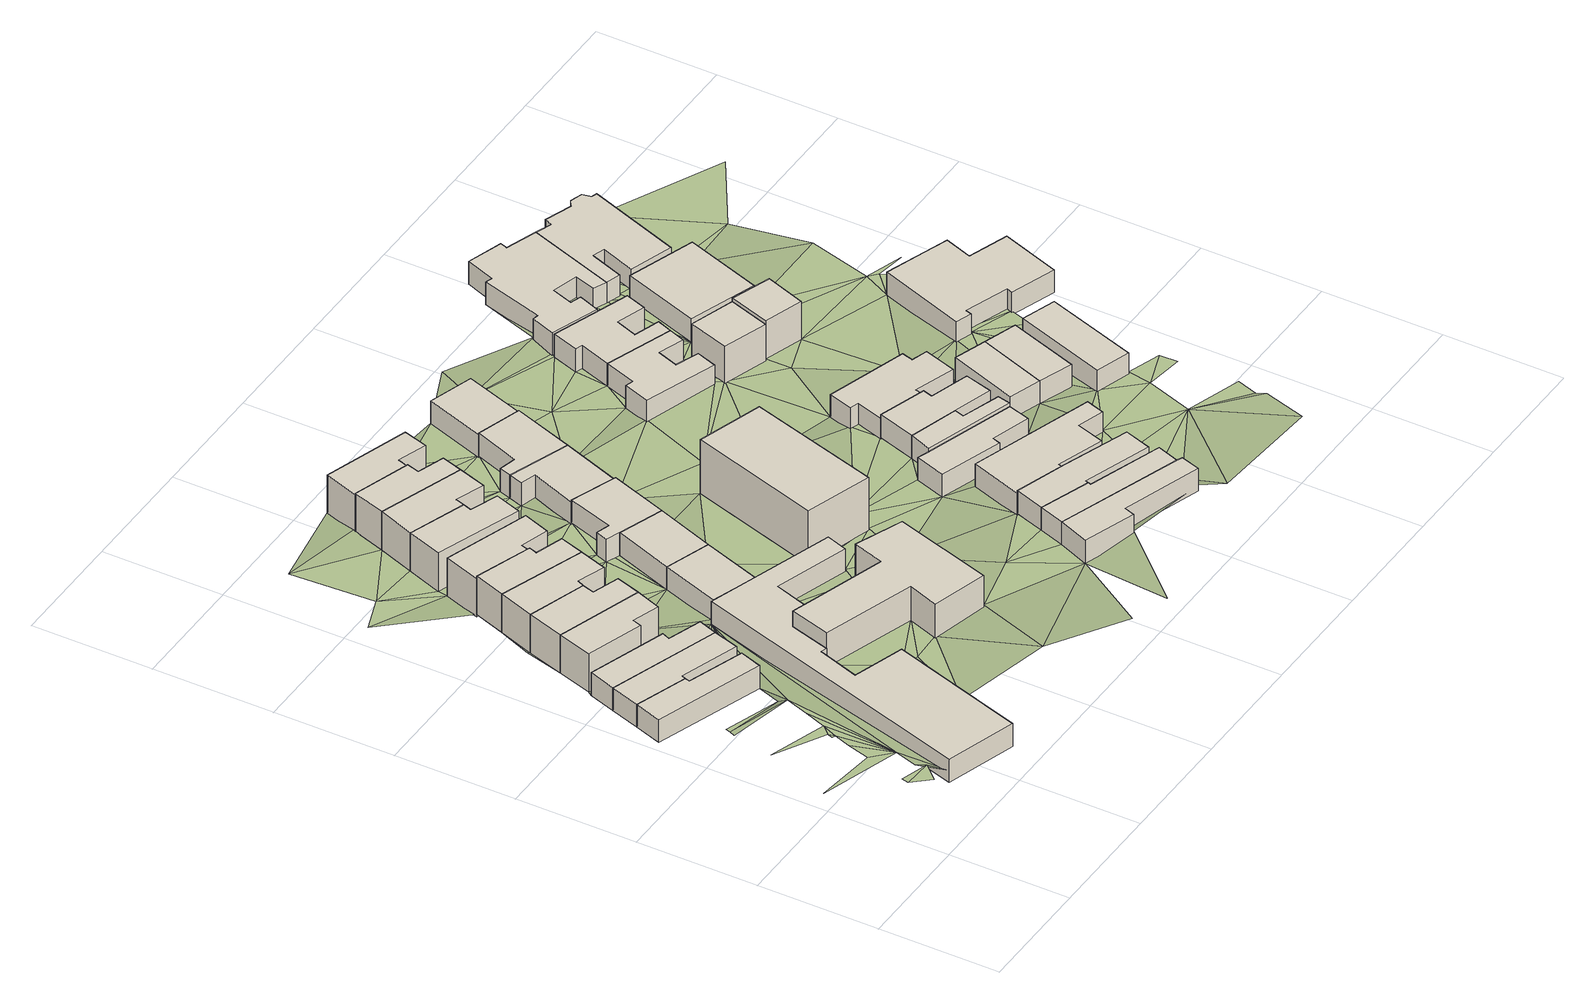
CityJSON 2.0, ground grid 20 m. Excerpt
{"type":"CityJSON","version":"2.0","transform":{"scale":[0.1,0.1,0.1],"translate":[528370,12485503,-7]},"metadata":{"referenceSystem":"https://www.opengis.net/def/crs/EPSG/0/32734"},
"CityObjects":{
"building1":{"type":"Building","attributes":{"address":"51 Church Street Woodstock Cape Town","building":"house","building:levels":1,"building_height":4.1,"plus_code":"4FRW3CCX+H5W","ground_height":10.32,"roof_height":14.42},"geometry":[{"type":"Solid","lod":"1","boundaries":[[[[0,1,2,3]],[[1,4,5,2]],[[4,6,7,5]],[[6,8,9,7]],[[8,10,11,9]],[[10,0,3,11]],[[3,2,5,7,9,11]],[[10,8,6,4,1,0]]]]}]},
"building2":{"type":"Building","attributes":{"address":"49 Church Street Woodstock Cape Town","building":"house","building:levels":1,"building_height":4.1,"plus_code":"4FRW3CCX+J55","ground_height":10.32,"roof_height":14.42},"geometry":[{"type":"Solid","lod":"1","boundaries":[[[[8,6,7,9]],[[6,12,13,7]],[[12,14,15,13]],[[14,16,17,15]],[[16,18,19,17]],[[18,8,9,19]],[[9,7,13,15,17,19]],[[18,16,14,12,6,8]]]]}]},
"building3":{"type":"Building","attributes":{"address":"47 Church Street Woodstock Cape Town","building":"house","building:levels":1,"building_height":4.1,"plus_code":"4FRW3CCX+J5G","ground_height":10.32,"roof_height":14.42},"geometry":[{"type":"Solid","lod":"1","boundaries":[[[[16,20,21,17]],[[20,22,23,21]],[[22,24,25,23]],[[24,26,27,25]],[[26,18,19,27]],[[18,16,17,19]],[[17,21,23,25,27,19]],[[18,26,24,22,20,16]]]]}]},
"building4":{"type":"Building","attributes":{"address":"45 Church Street Woodstock Cape Town","building":"house","building:levels":2,"building_height":6.9,"plus_code":"4FRW3CCX+M58","ground_height":9.85,"roof_height":16.75},"geometry":[{"type":"Solid","lod":"1","boundaries":[[[[28,29,30,31]],[[29,32,33,30]],[[32,34,35,33]],[[34,36,37,35]],[[36,38,39,37]],[[38,28,31,39]],[[31,30,33,35,37,39]],[[38,36,34,32,29,28]]]]}]},
"building5":{"type":"Building","attributes":{"address":"43 Church Street Woodstock Cape Town","building":"house","building:levels":2,"building_height":6.9,"plus_code":"4FRW3CCX+M5H","ground_height":9.85,"roof_height":16.75},"geometry":[{"type":"Solid","lod":"1","boundaries":[[[[28,38,39,31]],[[38,40,41,39]],[[40,42,43,41]],[[42,44,45,43]],[[44,46,47,45]],[[46,28,31,47]],[[31,39,41,43,45,47]],[[46,44,42,40,38,28]]]]}]},
"building6":{"type":"Building","attributes":{"building":"police","building:levels":1,"building_height":4.1,"plus_code":"4FRW3CCX+G6P","ground_height":10.87,"roof_height":14.97},"geometry":[{"type":"Solid","lod":"1","boundaries":[[[[48,49,50,51]],[[49,52,53,50]],[[52,54,55,53]],[[54,56,57,55]],[[56,58,59,57]],[[58,60,61,59]],[[60,62,63,61]],[[62,64,65,63]],[[64,66,67,65]],[[66,68,69,67]],[[68,70,71,69]],[[70,48,51,71]],[[51,50,53,55,57,59,61,63,65,67,69,71]],[[70,68,66,64,62,60,58,56,54,52,49,48]]]]}]},
"building7":{"type":"Building","attributes":{"address":"41 Church Street Woodstock Cape Town","building":"house","building:levels":2,"building_height":6.9,"plus_code":"4FRW3CCX+P62","ground_height":9.85,"roof_height":16.75},"geometry":[{"type":"Solid","lod":"1","boundaries":[[[[46,44,45,47]],[[44,72,73,45]],[[72,74,75,73]],[[74,76,77,75]],[[76,78,79,77]],[[78,46,47,79]],[[47,45,73,75,77,79]],[[78,76,74,72,44,46]]]]}]},
"building8":{"type":"Building","attributes":{"address":"39 Church Street Woodstock Cape Town","building":"house","building:levels":2,"building_height":6.9,"plus_code":"4FRW3CCX+P67","ground_height":9.85,"roof_height":16.75},"geometry":[{"type":"Solid","lod":"1","boundaries":[[[[78,76,77,79]],[[76,80,81,77]],[[80,82,83,81]],[[82,84,85,83]],[[84,86,87,85]],[[86,78,79,87]],[[79,77,81,83,85,87]],[[86,84,82,80,76,78]]]]}]},
"building9":{"type":"Building","attributes":{"address":"37 Church Street Woodstock Cape Town","building":"house","building:levels":2,"building_height":6.9,"plus_code":"4FRW3CCX+P6V","ground_height":9.36,"roof_height":16.26},"geometry":[{"type":"Solid","lod":"1","boundaries":[[[[88,89,90,91]],[[89,92,93,90]],[[92,94,95,93]],[[94,96,97,95]],[[96,98,99,97]],[[98,88,91,99]],[[91,90,93,95,97,99]],[[98,96,94,92,89,88]]]]}]},
"building10":{"type":"Building","attributes":{"building":"police","building:levels":2,"building_height":6.9,"plus_code":"4FRW3CCX+G8M","ground_height":10.87,"roof_height":17.77},"geometry":[{"type":"Solid","lod":"1","boundaries":[[[[52,49,100,101]],[[49,48,102,100]],[[48,103,104,102]],[[103,105,106,104]],[[105,107,108,106]],[[107,109,110,108]],[[109,111,112,110]],[[111,113,114,112]],[[113,52,101,114]],[[101,100,102,104,106,108,110,112,114]],[[113,111,109,107,105,103,48,49,52]]]]}]},
"building11":{"type":"Building","attributes":{"address":"38 Cavendish Square Woodstock Cape Town","building":"house","building:levels":1,"building_height":4.1,"plus_code":"4FRW3CCX+J7P","ground_height":10.24,"roof_height":14.34},"geometry":[{"type":"Solid","lod":"1","boundaries":[[[[115,116,117,118]],[[116,119,120,117]],[[119,121,122,120]],[[121,115,118,122]],[[118,117,120,122]],[[121,119,116,115]]]]}]},
"building12":{"type":"Building","attributes":{"address":"35 Church Street Woodstock Cape Town","building":"house","building:levels":2,"building_height":6.9,"plus_code":"4FRW3CCX+Q69","ground_height":9.36,"roof_height":16.26},"geometry":[{"type":"Solid","lod":"1","boundaries":[[[[123,124,125,126]],[[124,127,128,125]],[[127,129,130,128]],[[129,131,132,130]],[[131,133,134,132]],[[133,123,126,134]],[[126,125,128,130,132,134]],[[133,131,129,127,124,123]]]]}]},
"building13":{"type":"Building","attributes":{"address":"33 Church Street Woodstock Cape Town","building":"house","building:levels":2,"building_height":6.9,"plus_code":"4FRW3CCX+Q6X","ground_height":9.36,"roof_height":16.26},"geometry":[{"type":"Solid","lod":"1","boundaries":[[[[124,123,126,125]],[[123,135,136,126]],[[135,137,138,136]],[[137,139,140,138]],[[139,141,142,140]],[[141,124,125,142]],[[125,126,136,138,140,142]],[[141,139,137,135,123,124]]]]}]},
"building14":{"type":"Building","attributes":{"address":"36 Cavendish Square Woodstock Cape Town","building":"house","building:levels":1,"building_height":4.1,"plus_code":"4FRW3CCX+M79","ground_height":10.24,"roof_height":14.34},"geometry":[{"type":"Solid","lod":"1","boundaries":[[[[143,144,145,146]],[[144,116,117,145]],[[116,115,118,117]],[[115,143,146,118]],[[146,145,117,118]],[[115,116,144,143]]]]}]},
"building15":{"type":"Building","attributes":{"address":"31 Church Street Woodstock Cape Town","building":"house","building:levels":2,"building_height":6.9,"plus_code":"4FRW3CCX+R72","ground_height":9.36,"roof_height":16.26},"geometry":[{"type":"Solid","lod":"1","boundaries":[[[[141,139,140,142]],[[139,147,148,140]],[[147,149,150,148]],[[149,151,152,150]],[[151,153,154,152]],[[153,141,142,154]],[[142,140,148,150,152,154]],[[153,151,149,147,139,141]]]]}]},
"building16":{"type":"Building","attributes":{"address":"34 Cavendish Square Woodstock Cape Town","building":"house","building:levels":1,"building_height":4.1,"plus_code":"4FRW3CCX+P83","ground_height":10.24,"roof_height":14.34},"geometry":[{"type":"Solid","lod":"1","boundaries":[[[[155,156,157,158]],[[156,159,160,157]],[[159,161,162,160]],[[161,163,164,162]],[[163,144,145,164]],[[144,143,146,145]],[[143,155,158,146]],[[158,157,160,162,164,145,146]],[[143,144,163,161,159,156,155]]]]}]},
"building17":{"type":"Building","attributes":{"address":"29 Church Street Woodstock Cape Town","building":"house","building:levels":2,"building_height":6.9,"plus_code":"4FRW3CCX+R7J","ground_height":9.02,"roof_height":15.92},"geometry":[{"type":"Solid","lod":"1","boundaries":[[[[165,166,167,168]],[[166,169,170,167]],[[169,171,172,170]],[[171,173,174,172]],[[173,175,176,174]],[[175,165,168,176]],[[168,167,170,172,174,176]],[[175,173,171,169,166,165]]]]}]},
"building18":{"type":"Building","attributes":{"address":"32 Cavendish Square Woodstock Cape Town","building":"house","building:levels":1,"building_height":4.1,"plus_code":"4FRW3CCX+P8P","ground_height":9.7,"roof_height":13.8},"geometry":[{"type":"Solid","lod":"1","boundaries":[[[[177,178,179,180]],[[178,181,182,179]],[[181,183,184,182]],[[183,185,186,184]],[[185,187,188,186]],[[187,177,180,188]],[[180,179,182,184,186,188]],[[187,185,183,181,178,177]]]]}]},
"building19":{"type":"Building","attributes":{"address":"Cavendish Street Woodstock Cape Town","building":"apartments","building:levels":3,"beds":"23","building_height":9.7,"plus_code":"4FRW3CCX+J9P","ground_height":10.7,"roof_height":20.4},"geometry":[{"type":"Solid","lod":"1","boundaries":[[[[189,190,191,192]],[[190,193,194,191]],[[193,195,196,194]],[[195,189,192,196]],[[192,191,194,196]],[[195,193,190,189]]]]}]},
"building20":{"type":"Building","attributes":{"address":"30 Cavendish Square Woodstock Cape Town","building":"house","building:levels":1,"building_height":4.1,"plus_code":"4FRW3CCX+Q9C","ground_height":9.7,"roof_height":13.8},"geometry":[{"type":"Solid","lod":"1","boundaries":[[[[197,198,199,200]],[[198,201,202,199]],[[201,203,204,202]],[[203,178,179,204]],[[178,177,180,179]],[[177,197,200,180]],[[200,199,202,204,179,180]],[[177,178,203,201,198,197]]]]}]},
"building21":{"type":"Building","attributes":{"address":"49 Cavendish Square Woodstock Cape Town","building":"house","building:levels":1,"building_height":4.1,"plus_code":"4FRW3CCX+FF6","ground_height":12.3,"roof_height":16.4},"geometry":[{"type":"Solid","lod":"1","boundaries":[[[[205,206,207,208]],[[206,209,210,207]],[[209,211,212,210]],[[211,213,214,212]],[[213,215,216,214]],[[215,217,218,216]],[[217,205,208,218]],[[208,207,210,212,214,216,218]],[[217,215,213,211,209,206,205]]]]}]},
"building22":{"type":"Building","attributes":{"address":"28 Cavendish Square Woodstock Cape Town","building":"house","building:levels":1,"building_height":4.1,"plus_code":"4FRW3CCX+R93","ground_height":9.41,"roof_height":13.51},"geometry":[{"type":"Solid","lod":"1","boundaries":[[[[219,220,221,222]],[[220,223,224,221]],[[223,225,226,224]],[[225,219,222,226]],[[222,221,224,226]],[[225,223,220,219]]]]}]},
"building23":{"type":"Building","attributes":{"address":"47 Cavendish Square Woodstock Cape Town","building":"house","building:levels":1,"building_height":4.1,"plus_code":"4FRW3CCX+FFM","ground_height":12.3,"roof_height":16.4},"geometry":[{"type":"Solid","lod":"1","boundaries":[[[[205,217,218,208]],[[217,227,228,218]],[[227,229,230,228]],[[229,231,232,230]],[[231,233,234,232]],[[233,205,208,234]],[[208,218,228,230,232,234]],[[233,231,229,227,217,205]]]]}]},
"building24":{"type":"Building","attributes":{"address":"45 Cavendish Square Woodstock Cape Town","building":"house","building:levels":1,"building_height":4.1,"plus_code":"4FRW3CCX+GF4","ground_height":12.3,"roof_height":16.4},"geometry":[{"type":"Solid","lod":"1","boundaries":[[[[233,231,232,234]],[[231,235,236,232]],[[235,237,238,236]],[[237,239,240,238]],[[239,241,242,240]],[[241,243,244,242]],[[243,233,234,244]],[[234,232,236,238,240,242,244]],[[243,241,239,237,235,231,233]]]]}]},
"building25":{"type":"Building","attributes":{"address":"41A Cavendish Square Cape Town","building":"house","building:levels":1,"building_height":4.1,"plus_code":"4FRW3CCX+HFC","ground_height":11.26,"roof_height":15.36},"geometry":[{"type":"Solid","lod":"1","boundaries":[[[[245,246,247,248]],[[246,249,250,247]],[[249,251,252,250]],[[251,253,254,252]],[[253,255,256,254]],[[255,257,258,256]],[[257,245,248,258]],[[248,247,250,252,254,256,258]],[[257,255,253,251,249,246,245]]]]}]},
"building26":{"type":"Building","attributes":{"address":"43 Cavendish Square Woodstock Cape Town","building":"house","building:levels":1,"building_height":4.1,"plus_code":"4FRW3CCX+GFV","ground_height":11.85,"roof_height":15.95},"geometry":[{"type":"Solid","lod":"1","boundaries":[[[[259,260,261,262]],[[260,263,264,261]],[[263,265,266,264]],[[265,267,268,266]],[[267,269,270,268]],[[269,271,272,270]],[[271,273,274,272]],[[273,259,262,274]],[[262,261,264,266,268,270,272,274]],[[273,271,269,267,265,263,260,259]]]]}]},
"building27":{"type":"Building","attributes":{"address":"41 Cavendish Square Cape Town","building":"house","building:levels":1,"building_height":4.1,"plus_code":"4FRW3CCX+HFG","ground_height":11.85,"roof_height":15.95},"geometry":[{"type":"Solid","lod":"1","boundaries":[[[[275,276,277,278]],[[276,279,280,277]],[[279,281,282,280]],[[281,283,284,282]],[[283,285,286,284]],[[285,275,278,286]],[[278,277,280,282,284,286]],[[285,283,281,279,276,275]]]]}]},
"building28":{"type":"Building","attributes":{"address":"39 Cavendish Square Cape Town","building":"house","building:levels":1,"building_height":4.1,"plus_code":"4FRW3CCX+HFW","ground_height":11.85,"roof_height":15.95},"geometry":[{"type":"Solid","lod":"1","boundaries":[[[[275,287,288,278]],[[287,289,290,288]],[[289,291,292,290]],[[291,293,294,292]],[[293,295,296,294]],[[295,276,277,296]],[[276,275,278,277]],[[278,288,290,292,294,296,277]],[[276,295,293,291,289,287,275]]]]}]},
"building29":{"type":"Building","attributes":{"address":"4 Cavendish Square Woodstock Cape Town","building":"house","building:levels":1,"building_height":4.1,"plus_code":"4FRW3CCX+PCQ","ground_height":10.15,"roof_height":14.25},"geometry":[{"type":"Solid","lod":"1","boundaries":[[[[297,298,299,300]],[[298,301,302,299]],[[301,303,304,302]],[[303,305,306,304]],[[305,307,308,306]],[[307,309,310,308]],[[309,311,312,310]],[[311,313,314,312]],[[313,315,316,314]],[[315,297,300,316]],[[300,299,302,304,306,308,310,312,314,316]],[[315,313,311,309,307,305,303,301,298,297]]]]}]},
"building30":{"type":"Building","attributes":{"address":"37 Cavendish Square Woodstock Cape Town","building":"house","building:levels":1,"building_height":4.1,"plus_code":"4FRW3CCX+JGC","ground_height":11.15,"roof_height":15.25},"geometry":[{"type":"Solid","lod":"1","boundaries":[[[[317,318,319,320]],[[318,321,322,319]],[[321,323,324,322]],[[323,325,326,324]],[[325,327,328,326]],[[327,329,330,328]],[[329,331,332,330]],[[331,333,334,332]],[[333,335,336,334]],[[335,317,320,336]],[[320,319,322,324,326,328,330,332,334,336]],[[335,333,331,329,327,325,323,321,318,317]]]]}]},
"building31":{"type":"Building","attributes":{"address":"3 Cavendish Square Woodstock Cape Town","building":"house","building:levels":1,"building_height":4.1,"plus_code":"4FRW3CCX+QFC","ground_height":10.15,"roof_height":14.25},"geometry":[{"type":"Solid","lod":"1","boundaries":[[[[298,297,300,299]],[[297,337,338,300]],[[337,339,340,338]],[[339,341,342,340]],[[341,343,344,342]],[[343,345,346,344]],[[345,347,348,346]],[[347,349,350,348]],[[349,351,352,350]],[[351,298,299,352]],[[299,300,338,340,342,344,346,348,350,352]],[[351,349,347,345,343,341,339,337,297,298]]]]}]},
"building32":{"type":"Building","attributes":{"address":"5 Cavendish Square Woodstock Cape Town","building":"house","building:levels":2,"building_height":6.9,"plus_code":"4FRW3CCX+PF9","ground_height":10.49,"roof_height":17.39},"geometry":[{"type":"Solid","lod":"1","boundaries":[[[[353,354,355,356]],[[354,357,358,355]],[[357,359,360,358]],[[359,353,356,360]],[[356,355,358,360]],[[359,357,354,353]]]]}]},
"building33":{"type":"Building","attributes":{"address":"4 Inverness Lane Woodstock Cape Town","building":"house","building:levels":1,"building_height":4.1,"plus_code":"4FRW3CCX+HGQ","ground_height":11.85,"roof_height":15.95},"geometry":[{"type":"Solid","lod":"1","boundaries":[[[[361,362,363,364]],[[362,365,366,363]],[[365,367,368,366]],[[367,361,364,368]],[[364,363,366,368]],[[367,365,362,361]]]]}]},
"building34":{"type":"Building","attributes":{"address":"3 Inverness Lane Woodstock Cape Town","building":"house","building:levels":1,"building_height":4.1,"plus_code":"4FRW3CCX+HHF","ground_height":11.85,"roof_height":15.95},"geometry":[{"type":"Solid","lod":"1","boundaries":[[[[361,367,368,364]],[[367,369,370,368]],[[369,371,372,370]],[[371,361,364,372]],[[364,368,370,372]],[[371,369,367,361]]]]}]},
"building35":{"type":"Building","attributes":{"address":"6 Cavendish Square Woodstock Cape Town","building":"house","building:levels":2,"building_height":6.9,"plus_code":"4FRW3CCX+PG3","ground_height":11.15,"roof_height":18.05},"geometry":[{"type":"Solid","lod":"1","boundaries":[[[[373,374,375,376]],[[374,377,378,375]],[[377,379,380,378]],[[379,373,376,380]],[[376,375,378,380]],[[379,377,374,373]]]]}]},
"building36":{"type":"Building","attributes":{"address":"2 Cavendish Square Woodstock Cape Town","building":"house","building:levels":1,"building_height":4.1,"plus_code":"4FRW3CCX+RFQ","ground_height":9.83,"roof_height":13.93},"geometry":[{"type":"Solid","lod":"1","boundaries":[[[[381,382,383,384]],[[382,385,386,383]],[[385,387,388,386]],[[387,389,390,388]],[[389,391,392,390]],[[391,393,394,392]],[[393,395,396,394]],[[395,397,398,396]],[[397,399,400,398]],[[399,401,402,400]],[[401,403,404,402]],[[403,405,406,404]],[[405,407,408,406]],[[407,409,410,408]],[[409,411,412,410]],[[411,381,384,412]],[[384,383,386,388,390,392,394,396,398,400,402,404,406,408,410,412]],[[411,409,407,405,403,401,399,397,395,393,391,389,387,385,382,381]]]]}]},
"building37":{"type":"Building","attributes":{"address":"2 Inverness Lane Woodstock Cape Town","building":"house","building:levels":1,"building_height":4.1,"plus_code":"4FRW3CCX+HH5","ground_height":12.2,"roof_height":16.3},"geometry":[{"type":"Solid","lod":"1","boundaries":[[[[413,414,415,416]],[[414,417,418,415]],[[417,419,420,418]],[[419,413,416,420]],[[416,415,418,420]],[[419,417,414,413]]]]}]},
"building38":{"type":"Building","attributes":{"address":"7 Cavendish Square Woodstock Cape Town","building":"house","building:levels":1,"building_height":4.1,"plus_code":"4FRW3CCX+QG4","ground_height":10.49,"roof_height":14.59},"geometry":[{"type":"Solid","lod":"1","boundaries":[[[[421,422,423,424]],[[422,425,426,423]],[[425,427,428,426]],[[427,421,424,428]],[[424,423,426,428]],[[427,425,422,421]]]]}]},
"building39":{"type":"Building","attributes":{"address":"1 Cavendish Square Woodstock Cape Town","building":"house","building:levels":1,"building_height":4.1,"plus_code":"4FRW3CCX+RHC","ground_height":9.83,"roof_height":13.93},"geometry":[{"type":"Solid","lod":"1","boundaries":[[[[381,411,412,384]],[[411,429,430,412]],[[429,431,432,430]],[[431,433,434,432]],[[433,435,436,434]],[[435,437,438,436]],[[437,439,440,438]],[[439,441,442,440]],[[441,443,444,442]],[[443,445,446,444]],[[445,447,448,446]],[[447,449,450,448]],[[449,451,452,450]],[[451,381,384,452]],[[384,412,430,432,434,436,438,440,442,444,446,448,450,452]],[[451,449,447,445,443,441,439,437,435,433,431,429,411,381]]]]}]},
"building40":{"type":"Building","attributes":{"address":"35 Cavendish Square Woodstock Cape Town","building":"house","building:levels":1,"building_height":4.1,"plus_code":"4FRW3CCX+JJM","ground_height":11.46,"roof_height":15.56},"geometry":[{"type":"Solid","lod":"1","boundaries":[[[[453,454,455,456]],[[454,457,458,455]],[[457,459,460,458]],[[459,461,462,460]],[[461,463,464,462]],[[463,465,466,464]],[[465,467,468,466]],[[467,469,470,468]],[[469,471,472,470]],[[471,473,474,472]],[[473,453,456,474]],[[456,455,458,460,462,464,466,468,470,472,474]],[[473,471,469,467,465,463,461,459,457,454,453]]]]}]},
"terrain1":{"type":"TINRelief","geometry":[{"type":"CompositeSurface","lod":"1","boundaries":[[[475,476,477]],[[478,477,476]],[[479,480,481]],[[477,482,483]],[[483,482,481]],[[484,479,481]],[[485,486,487]],[[481,488,484]],[[489,488,486]],[[488,481,487]],[[488,487,486]],[[490,491,492]],[[493,487,481]],[[491,494,495]],[[493,481,490]],[[491,490,494]],[[60,481,482]],[[496,29,26]],[[4,1,6]],[[6,1,12]],[[490,0,494]],[[490,481,60]],[[24,496,26]],[[46,497,28]],[[14,12,1]],[[498,499,500]],[[1,0,14]],[[497,46,78]],[[60,0,490]],[[501,496,24]],[[502,503,504]],[[499,504,503]],[[505,501,24]],[[506,24,22]],[[0,60,14]],[[506,505,24]],[[498,507,499]],[[508,86,98]],[[98,509,508]],[[510,14,60]],[[60,506,510]],[[506,60,505]],[[507,498,511]],[[505,60,38]],[[512,44,42]],[[127,509,98]],[[513,504,499]],[[498,514,511]],[[44,515,72]],[[60,516,38]],[[515,44,512]],[[124,509,127]],[[507,513,499]],[[517,509,141]],[[116,512,38]],[[116,38,516]],[[141,509,124]],[[511,513,507]],[[512,116,515]],[[60,518,516]],[[127,98,519]],[[520,521,522]],[[523,521,524]],[[163,525,515]],[[514,526,511]],[[527,517,141]],[[520,524,521]],[[515,116,163]],[[52,111,54]],[[525,163,520]],[[98,528,519]],[[527,175,517]],[[60,529,518]],[[530,111,52]],[[520,161,524]],[[520,163,161]],[[531,163,116]],[[144,531,116]],[[111,532,54]],[[163,531,144]],[[518,533,534]],[[535,536,537]],[[514,206,526]],[[524,156,528]],[[538,206,514]],[[156,524,161]],[[539,537,540]],[[529,533,518]],[[528,156,519]],[[537,536,540]],[[161,159,156]],[[536,519,181]],[[111,541,532]],[[181,519,156]],[[536,181,540]],[[526,542,541]],[[540,543,544]],[[542,526,206]],[[545,546,547]],[[190,534,533]],[[178,543,540]],[[529,532,548]],[[529,548,533]],[[178,540,181]],[[143,534,190]],[[203,544,543]],[[532,541,548]],[[549,545,550]],[[183,181,156]],[[545,547,550]],[[203,547,544]],[[203,543,178]],[[205,542,206]],[[206,551,552]],[[143,190,155]],[[541,542,243]],[[203,198,547]],[[550,547,198]],[[205,233,542]],[[203,201,198]],[[550,198,553]],[[548,541,251]],[[233,243,542]],[[243,251,541]],[[554,155,190]],[[555,548,251]],[[225,556,553]],[[189,548,555]],[[553,198,225]],[[557,155,558]],[[249,555,251]],[[190,189,554]],[[558,155,554]],[[273,251,243]],[[559,560,552]],[[249,276,555]],[[557,561,562]],[[555,563,189]],[[295,555,276]],[[273,564,251]],[[561,557,303]],[[249,279,276]],[[565,566,567]],[[303,557,558]],[[568,567,566]],[[563,555,295]],[[562,561,569]],[[570,571,572]],[[573,554,189]],[[574,225,569]],[[566,565,575]],[[576,558,554]],[[577,571,570]],[[578,559,579]],[[572,580,570]],[[189,563,331]],[[581,578,575]],[[582,564,273]],[[561,303,298]],[[583,584,564]],[[561,347,569]],[[585,563,295]],[[189,331,573]],[[570,580,577]],[[554,573,576]],[[566,575,580]],[[303,301,298]],[[298,349,561]],[[347,561,349]],[[582,583,564]],[[577,580,586]],[[574,569,587]],[[586,588,577]],[[589,578,579]],[[275,285,287]],[[578,589,575]],[[569,347,590]],[[351,349,298]],[[287,285,283]],[[583,365,281]],[[590,587,569]],[[580,575,589]],[[365,283,281]],[[293,291,289]],[[591,592,593]],[[283,365,287]],[[331,594,573]],[[367,365,583]],[[576,573,592]],[[586,580,589]],[[582,367,583]],[[595,293,596]],[[289,287,365]],[[573,354,592]],[[593,592,597]],[[589,579,598]],[[596,293,289]],[[599,594,331]],[[586,600,582]],[[592,354,597]],[[365,362,289]],[[590,347,601]],[[374,573,594]],[[367,582,600]],[[596,289,362]],[[597,354,427]],[[602,603,604]],[[605,597,427]],[[589,606,586]],[[606,600,586]],[[391,587,607]],[[596,362,608]],[[599,609,608]],[[602,605,427]],[[610,601,347]],[[600,611,367]],[[427,354,373]],[[603,602,612]],[[377,374,594]],[[594,599,377]],[[602,427,612]],[[613,589,598]],[[612,427,614]],[[362,615,608]],[[599,608,615]],[[616,617,618]],[[613,619,589]],[[620,618,601]],[[600,606,621]],[[610,620,601]],[[622,615,362]],[[610,612,614]],[[623,589,619]],[[600,414,611]],[[427,425,614]],[[427,373,624]],[[625,616,618]],[[620,625,618]],[[626,620,610]],[[610,614,425]],[[621,606,627]],[[610,425,626]],[[628,611,414]],[[599,461,377]],[[373,379,624]],[[629,615,622]],[[628,629,622]],[[615,461,599]],[[627,606,630]],[[631,626,425]],[[628,414,629]],[[631,425,632]],[[379,377,633]],[[632,634,631]],[[629,414,635]],[[632,425,636]],[[637,638,629]],[[632,639,634]],[[413,635,414]],[[379,633,624]],[[629,635,637]],[[633,377,461]],[[425,640,636]],[[637,641,638]],[[642,640,624]],[[624,633,642]],[[461,643,633]],[[643,461,459]],[[636,640,644]],[[643,645,633]],[[646,636,644]],[[644,640,642]],[[646,644,647]]]}]}
},
"vertices":[
[182,419,16],[195,456,16],[195,456,57],[182,419,57],[101,488,16],[101,488,57],[103,496,16],[103,496,57],[16,525,16],[16,525,57],[1,480,16],[1,480,57],
[106,503,16],[106,503,57],[204,470,16],[204,470,57],[217,513,16],[217,513,57],[32,574,16],[32,574,57],
[228,544,16],[228,544,57],[172,563,16],[172,563,57],[177,576,16],[177,576,57],[47,619,16],[47,619,57],
[75,686,11],[57,629,11],[57,629,80],[75,686,80],[152,598,11],[152,598,80],[157,613,11],[157,613,80],[202,598,11],[202,598,80],[217,640,11],[217,640,80],
[230,681,11],[230,681,80],[185,696,11],[185,696,80],[191,716,11],[191,716,80],[94,747,11],[94,747,80],
[259,353,21],[279,421,21],[279,421,62],[259,353,62],[323,407,21],[323,407,62],[349,486,21],[349,486,62],[473,447,21],[473,447,62],[485,482,21],[485,482,62],[271,551,21],[271,551,62],[124,72,21],[124,72,62],[242,36,21],[242,36,62],[312,260,21],[312,260,62],[226,287,21],[226,287,62],[249,356,21],[249,356,62],
[196,727,11],[196,727,80],[242,711,11],[242,711,80],[257,757,11],[257,757,80],[115,806,11],[115,806,80],
[270,797,11],[270,797,80],[223,812,11],[223,812,80],[228,826,11],[228,826,80],[133,858,11],[133,858,80],
[133,858,6],[228,826,6],[228,826,75],[133,858,75],[233,842,6],[233,842,75],[280,827,6],[280,827,75],[296,872,6],[296,872,75],[154,919,6],[154,919,75],
[279,421,90],[323,407,90],[259,353,90],[413,304,21],[413,304,90],[395,253,21],[395,253,90],[488,227,21],[488,227,90],[538,391,21],[538,391,90],[459,422,21],[459,422,90],[442,370,21],[442,370,90],
[390,625,15],[315,650,15],[315,650,56],[390,625,56],[282,554,15],[282,554,56],[357,528,15],[357,528,56],
[273,961,6],[178,994,6],[178,994,75],[273,961,75],[157,936,6],[157,936,75],[300,886,6],[300,886,75],[315,930,6],[315,930,75],[268,947,6],[268,947,75],
[278,976,6],[278,976,75],[326,959,6],[326,959,75],[341,1006,6],[341,1006,75],[200,1054,6],[200,1054,75],
[425,722,15],[350,748,15],[350,748,56],[425,722,56],
[352,1041,6],[352,1041,75],[307,1056,6],[307,1056,75],[313,1077,6],[313,1077,75],[218,1108,6],[218,1108,75],
[458,818,15],[381,846,15],[381,846,56],[458,818,56],[356,770,15],[356,770,56],[334,777,15],[334,777,56],[327,757,15],[327,757,56],
[218,1108,3],[313,1077,3],[313,1077,72],[218,1108,72],[319,1095,3],[319,1095,72],[368,1079,3],[368,1079,72],[380,1120,3],[380,1120,72],[238,1166,3],[238,1166,72],
[494,918,10],[392,954,10],[392,954,51],[494,918,51],[384,931,10],[384,931,51],[411,923,10],[411,923,51],[381,846,10],[381,846,51],[458,818,10],[458,818,51],
[636,684,20],[527,718,20],[527,718,117],[636,684,117],[461,501,20],[461,501,117],[572,466,20],[572,466,117],
[529,1019,10],[454,1042,10],[454,1042,51],[529,1019,51],[427,967,10],[427,967,51],[398,974,10],[398,974,51],
[666,202,36],[645,151,36],[645,151,77],[666,202,77],[733,122,36],[733,122,77],[739,139,36],[739,139,77],[872,96,36],[872,96,77],[882,128,36],[882,128,77],[873,132,36],[873,132,77],
[454,1042,7],[529,1019,7],[529,1019,48],[454,1042,48],[562,1118,7],[562,1118,48],[488,1141,7],[488,1141,48],
[886,169,36],[886,169,77],[763,210,36],[763,210,77],[764,215,36],[764,215,77],[680,244,36],[680,244,77],
[766,220,36],[766,220,77],[879,182,36],[879,182,77],[894,227,36],[894,227,77],[782,266,36],[782,266,77],[697,293,36],[697,293,77],
[873,408,25],[724,455,25],[724,455,66],[873,408,66],[704,462,25],[704,462,66],[688,412,25],[688,412,66],[792,378,25],[792,378,66],[797,391,25],[797,391,66],[862,371,25],[862,371,66],
[697,293,31],[782,266,31],[782,266,72],[697,293,72],[785,276,31],[785,276,72],[863,250,31],[863,250,72],[878,297,31],[878,297,72],[922,283,31],[922,283,72],[932,314,31],[932,314,72],[726,380,31],[726,380,72],
[819,467,31],[737,491,31],[737,491,72],[819,467,72],[724,455,31],[724,455,72],[873,408,31],[873,408,72],[878,430,31],[878,430,72],[814,451,31],[814,451,72],
[884,447,31],[884,447,72],[897,493,31],[897,493,72],[831,513,31],[831,513,72],[836,529,31],[836,529,72],[757,554,31],[757,554,72],
[794,923,14],[682,962,14],[682,962,55],[794,923,55],[664,910,14],[664,910,55],[651,914,14],[651,914,55],[636,870,14],[636,870,55],[756,828,14],[756,828,55],[768,862,14],[768,862,55],[729,876,14],[729,876,55],[741,911,14],[741,911,55],[784,896,14],[784,896,55],
[757,554,24],[836,529,24],[836,529,65],[757,554,65],[840,544,24],[840,544,65],[908,522,24],[908,522,65],[925,576,24],[925,576,65],[898,584,24],[898,584,65],[903,603,24],[903,603,65],[769,644,24],[769,644,65],[756,604,24],[756,604,65],[771,599,24],[771,599,65],
[803,948,14],[803,948,55],[760,962,14],[760,962,55],[773,998,14],[773,998,55],[821,982,14],[821,982,55],[833,1017,14],[833,1017,55],[703,1062,14],[703,1062,55],[688,1018,14],[688,1018,55],[700,1014,14],[700,1014,55],
[861,860,18],[787,884,18],[787,884,87],[861,860,87],[765,816,18],[765,816,87],[839,792,18],[839,792,87],
[979,511,31],[925,529,31],[925,529,72],[979,511,72],[886,415,31],[886,415,72],[939,397,31],[939,397,72],
[995,377,31],[995,377,72],[1034,493,31],[1034,493,72],
[861,860,24],[839,792,24],[839,792,93],[861,860,93],[904,771,24],[904,771,93],[927,837,24],[927,837,93],
[898,1206,11],[846,1224,11],[846,1224,52],[898,1206,52],[850,1236,11],[850,1236,52],[791,1255,11],[791,1255,52],[773,1206,11],[773,1206,52],[762,1210,11],[762,1210,52],[732,1106,11],[732,1106,52],[722,1108,11],[722,1108,52],[707,1068,11],[707,1068,52],[787,1040,11],[787,1040,52],[800,1075,11],[800,1075,52],[782,1081,11],[782,1081,52],[794,1116,11],[794,1116,52],[837,1104,11],[837,1104,52],[826,1069,11],[826,1069,52],[848,1060,11],[848,1060,52],
[1105,470,35],[1048,489,35],[1048,489,76],[1105,470,76],[997,336,35],[997,336,76],[1055,318,35],[1055,318,76],
[940,870,18],[983,997,18],[983,997,59],[940,870,59],[870,1035,18],[870,1035,59],[827,908,18],[827,908,59],
[872,1052,11],[872,1052,52],[892,1108,11],[892,1108,52],[912,1101,11],[912,1101,52],[892,1045,11],[892,1045,52],[964,1021,11],[964,1021,52],[1019,1176,11],[1019,1176,52],[1010,1179,11],[1010,1179,52],[1007,1194,11],[1007,1194,52],[987,1200,11],[987,1200,52],[976,1193,11],[976,1193,52],[930,1209,11],[930,1209,52],[925,1196,11],[925,1196,52],
[1211,610,27],[1144,633,27],[1144,633,68],[1211,610,68],[1160,679,27],[1160,679,68],[1120,693,27],[1120,693,68],[1052,716,27],[1052,716,68],[1002,572,27],[1002,572,68],[1029,563,27],[1029,563,68],[1032,573,27],[1032,573,68],[1105,548,27],[1105,548,68],[1101,538,27],[1101,538,68],[1177,512,27],[1177,512,68],
[74,120,42],[71,109,42],[119,106,42],[95,80,42],[107,197,28],[4,209,28],[139,167,28],[124,72,42],[127,130,28],[118,234,28],[43,319,28],[125,273,28],[139,288,28],[128,262,28],[122,264,28],[165,363,28],[73,404,16],[69,395,16],[152,324,28],[169,381,16],[76,412,16],[152,598,16],[92,750,11],[287,146,32],[312,260,32],[242,36,44],[157,613,16],[249,356,32],[226,287,32],[259,353,32],[202,598,16],[228,544,21],[341,250,32],[34,980,6],[92,1000,6],[217,513,21],[395,253,32],[230,681,15],[413,304,32],[439,101,44],[242,711,15],[282,554,21],[90,1144,1],[357,528,21],[300,886,10],[270,797,15],[228,826,15],[223,812,15],[233,842,15],[280,827,15],[257,757,15],[488,227,36],[218,1108,10],[296,872,15],[485,482,25],[442,370,32],[341,750,15],[473,447,25],[461,501,21],[390,625,21],[268,947,10],[315,930,10],[273,961,10],[557,22,46],[278,976,10],[326,959,10],[538,391,25],[590,250,36],[341,1000,10],[341,1006,10],[313,1077,10],[307,1056,10],[352,1041,10],[572,466,25],[319,1095,10],[368,1079,10],[623,2,46],[733,122,47],[380,1120,10],[590,750,20],[590,500,25],[391,1153,3],[494,918,14],[636,870,20],[872,96,47],[739,139,39],[590,1000,14],[529,1019,14],[756,604,31],[792,378,31],[763,210,39],[879,182,39],[764,215,39],[766,220,39],[562,1118,14],[840,250,39],[785,276,39],[782,266,39],[765,816,24],[600,1187,7],[886,169,39],[756,828,24],[863,250,39],[882,128,39],[896,62,47],[894,227,39],[873,132,39],[932,314,39],[862,371,39],[797,391,31],[771,599,31],[922,283,39],[722,1108,18],[878,297,39],[1023,201,41],[707,1068,14],[729,876,24],[768,862,24],[741,911,18],[840,750,24],[840,544,31],[908,522,31],[784,896,18],[1083,47,48],[903,603,31],[997,336,41],[787,1040,18],[803,948,18],[773,998,18],[760,962,18],[794,923,18],[1049,279,41],[732,1106,18],[925,576,31],[898,584,31],[833,1017,18],[995,377,35],[821,982,18],[1104,118,48],[840,1000,18],[1002,572,35],[794,1116,18],[782,1081,18],[800,1075,18],[1104,137,41],[826,1069,18],[1055,318,41],[979,511,35],[1115,171,41],[940,870,24],[837,1104,18],[848,1060,18],[1111,300,41],[1034,493,35],[1029,563,35],[1112,270,41],[872,1052,18],[892,1045,18],[1074,762,27],[892,1108,18],[1089,500,35],[964,1021,18],[1101,538,35],[1032,573,35],[912,1101,18],[983,997,19],[1105,548,35],[1103,868,27],[1089,750,27],[1089,1000,19],[1138,742,27],[1019,1176,13],[1212,1076,19]
]}
